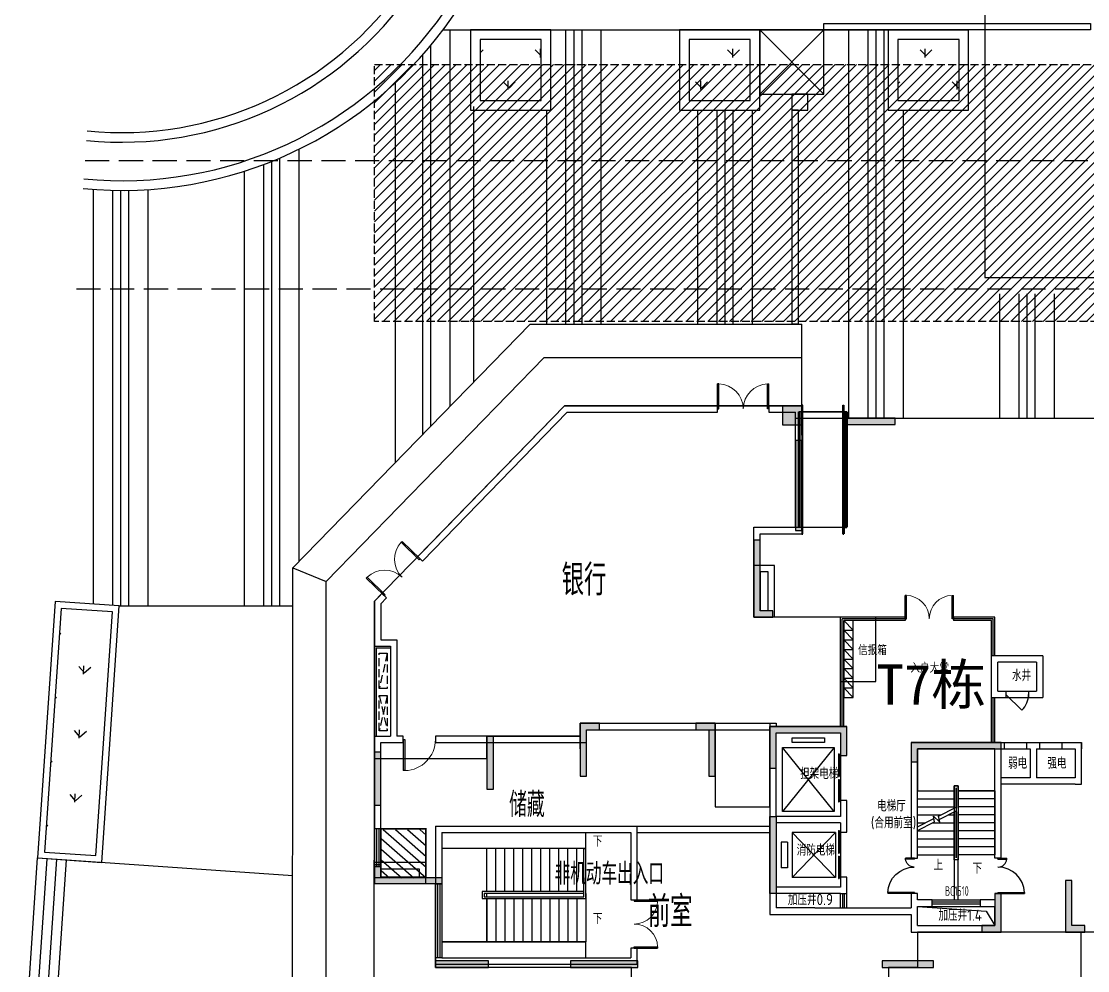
# Model space of a CAD drawing. Header units: millimetres. Extents: x 36720183 to 38160956, y 58934012 to 60388477.
# Drawn here: x 37395194 to 37428373, y 59296490 to 59326046 of the extents above; entities that cross this region are included whole.
import ezdxf

# ---------------------------------------------------------------- set-up
doc = ezdxf.new("R2010")
doc.units = ezdxf.units.MM
doc.header["$LTSCALE"] = 1000
doc.header["$MEASUREMENT"] = 0
doc.linetypes.add('DASH', pattern=[0.35, 0.25, -0.1])
doc.linetypes.add('X-A7-L1-PLAN$0$DOTE', pattern=[2.42, 2, -0.2, 0.02, -0.2])
for name, color, linetype in [('@ 绿化', 8, 'Continuous'), ('@HATCH', 8, 'Continuous'), ('@YL', 2, 'Continuous'), ('@园建', 1, 'Continuous'), ('@围墙', 5, 'Continuous'), ('@填充', 8, 'Continuous'), ('@扑救面填充', 8, 'Continuous'), ('@铺装', 2, 'Continuous'), ('C_Wall', 6, 'Continuous'), ('COLUMN', 9, 'Continuous'), ('DIM_SYMB', 3, 'Continuous'), ('EVTR', 2, 'Continuous'), ('PUB_DIM', 3, 'Continuous'), ('PUB_HATCH', 8, 'Continuous'), ('PUB_TEXT', 7, 'Continuous'), ('RMJM - P1 - P - 120-1$0$文字说明', 7, 'Continuous'), ('STAIR', 2, 'Continuous'), ('TEXT', 1, 'Continuous'), ('WALL', 4, 'Continuous'), ('WINDOW', 2, 'Continuous'), ('WINDOW_TEXT', 3, 'Continuous'), ('X-A7-L1-PLAN$0$240_STAIR_R', 1, 'Continuous'), ('X-A7-L1-PLAN$0$dote', 1, 'X-A7-L1-PLAN$0$DOTE'), ('扑救面', 2, 'Continuous'), ('沉板', 2, 'Continuous'), ('空调机位', 7, 'Continuous'), ('裙楼挑廊', 7, 'Continuous'), ('首层轮廓', 6, 'Continuous')]:
    doc.layers.add(name, color=color, linetype=linetype)
doc.layers.add('X-A7-L1-PLAN$0$230_Floors', color=1, linetype='Continuous', lineweight=50)
doc.layers.add('水管井及降板', color=3, linetype='Continuous', plot=False)
doc.styles.add('_TCH_DIM', font='SIMPLEX', dxfattribs={"bigfont": 'GBCBIG'})
doc.styles.add('RMJM - P1 - P - 120-1$0$RMJM_TEXT', font='ARIAL.TTF', dxfattribs={"height": 2.5})
doc.styles.get("Standard").update_dxf_attribs({"font": 'gbenor.shx', "bigfont": 'gbcbig.shx'})

# ---------------------------------------------------------------- blocks, each defined once
blk = doc.blocks.new('$DorLib2D$00000002')
for p, q in [((-0.5, 0), (-0.5, 0.4875)), ((-0.475, 0.4875), (-0.5, 0.4875)), ((-0.475, 0), (-0.475, 0.4875)), ((0.475, 0), (0.475, 0.4875)), ((0.475, 0.4875), (0.5, 0.4875)), ((0.5, 0), (0.5, 0.4875)), ((-0.5, 0), (-0.475, 0)), ((0.5, 0), (0.475, 0))]:
    blk.add_line(p, q)
at = {"lineweight": 13}
for centre, start, end in [((-0.4875, 0), 0, 88.53072), ((0.4875, 0), 91.46928, 180)]:
    blk.add_arc(centre, 0.4875, start, end, dxfattribs=at)
blk = doc.blocks.new('gj1-0107')
at = {"layer": 'DIM_SYMB', "color": 2}
for points in [[(42775585, 57587862, 0, 0, 0), (42774965, 57587862, 80, 0, 0), (42774665, 57587862, 0, 0, 0)], [(42775585, 57585453, 0, 0, 0), (42774535, 57585453, 80, 0, 0), (42774235, 57585453, 0, 0, 0)]]:
    blk.add_lwpolyline(points, format="xyseb", dxfattribs=at)
for points in [[(42773913, 57587624), (42770999, 57587624)], [(42773913, 57587624), (42770999, 57587624)], [(42775479, 57584224), (42775479, 57584724), (42770999, 57584724)]]:
    blk.add_lwpolyline(points, dxfattribs=at)
at = {"layer": 'STAIR', "color": 2}
for p, q in [((42772399, 57587624), (42770999, 57587624)), ((42770999, 57587624), (42770999, 57584724)), ((42772399, 57587624), (42770999, 57587624)), ((42770999, 57587624), (42770999, 57584724)), ((42775419, 57587624), (42772399, 57587624)), ((42772399, 57586284), (42772399, 57587624)), ((42772399, 57586284), (42772399, 57587624)), ((42775419, 57587624), (42772399, 57587624)), ((42772399, 57586284), (42772399, 57587624)), ((42772399, 57586284), (42772399, 57587624)), ((42772679, 57586284), (42772679, 57587624)), ((42772679, 57586284), (42772679, 57587624)), ((42772959, 57586284), (42772959, 57587624)), ((42772959, 57586284), (42772959, 57587624)), ((42773239, 57586284), (42773239, 57587624)), ((42773239, 57586284), (42773239, 57587624)), ((42773519, 57586284), (42773519, 57587624)), ((42773519, 57586284), (42773519, 57587624)), ((42773799, 57586284), (42773799, 57587624)), ((42773799, 57586284), (42773799, 57587624)), ((42774079, 57586284), (42774079, 57587624)), ((42774079, 57586284), (42774079, 57587624)), ((42774359, 57586284), (42774359, 57587624)), ((42774359, 57586284), (42774359, 57587624)), ((42774639, 57586284), (42774639, 57587624)), ((42774639, 57586284), (42774639, 57587624)), ((42774919, 57586284), (42774919, 57587624)), ((42774919, 57586284), (42774919, 57587624)), ((42775199, 57586284), (42775199, 57587624)), ((42775199, 57586284), (42775199, 57587624)), ((42775479, 57587624), (42775419, 57587624)), ((42775419, 57586124), (42775419, 57587624)), ((42775419, 57587624), (42775479, 57587624)), ((42775479, 57587624), (42775419, 57587624)), ((42775419, 57586124), (42775419, 57587624)), ((42775419, 57587624), (42775479, 57587624)), ((42775479, 57586224), (42775479, 57587624)), ((42775479, 57586064), (42775479, 57587624)), ((42775479, 57586224), (42775479, 57587624)), ((42775479, 57586064), (42775479, 57587624)), ((42775419, 57586284), (42772249, 57586284)), ((42772249, 57586284), (42772249, 57586064)), ((42775419, 57586284), (42772249, 57586284)), ((42772249, 57586284), (42772249, 57586064)), ((42775419, 57586224), (42772309, 57586224)), ((42772309, 57586224), (42772309, 57586124)), ((42775419, 57586224), (42772309, 57586224)), ((42772309, 57586224), (42772309, 57586124)), ((42775419, 57586224), (42772399, 57586224)), ((42772399, 57586124), (42772399, 57586224)), ((42775419, 57586224), (42772399, 57586224)), ((42772399, 57586124), (42772399, 57586224)), ((42775419, 57586224), (42775419, 57586284)), ((42775419, 57586224), (42775419, 57586284)), ((42775479, 57586224), (42775479, 57586124)), ((42772249, 57586064), (42775479, 57586064)), ((42772249, 57586064), (42775479, 57586064)), ((42772309, 57586124), (42775419, 57586124)), ((42772309, 57586124), (42775419, 57586124)), ((42772399, 57586124), (42775419, 57586124)), ((42772399, 57586124), (42775419, 57586124)), ((42772399, 57586064), (42772399, 57584724)), ((42772399, 57584724), (42772399, 57586064)), ((42772399, 57586064), (42772399, 57584724)), ((42772399, 57584724), (42772399, 57586064)), ((42772679, 57586064), (42772679, 57584724)), ((42772679, 57586064), (42772679, 57584724)), ((42772959, 57586064), (42772959, 57584724)), ((42772959, 57586064), (42772959, 57584724)), ((42773239, 57586064), (42773239, 57584724)), ((42773239, 57586064), (42773239, 57584724)), ((42773519, 57586064), (42773519, 57584724)), ((42773519, 57586064), (42773519, 57584724)), ((42773799, 57586064), (42773799, 57584724)), ((42773799, 57586064), (42773799, 57584724)), ((42774079, 57586064), (42774079, 57584724)), ((42774079, 57586064), (42774079, 57584724)), ((42774359, 57586064), (42774359, 57584724)), ((42774359, 57586064), (42774359, 57584724)), ((42774639, 57586064), (42774639, 57584724)), ((42774639, 57586064), (42774639, 57584724)), ((42774919, 57586064), (42774919, 57584724)), ((42774919, 57586064), (42774919, 57584724)), ((42775199, 57586064), (42775199, 57584724)), ((42775199, 57586064), (42775199, 57584724)), ((42775479, 57586124), (42775479, 57586064)), ((42775479, 57586124), (42775479, 57586064)), ((42775479, 57586064), (42775479, 57584724)), ((42775479, 57586064), (42775479, 57584724)), ((42770999, 57584724), (42772399, 57584724)), ((42770999, 57584724), (42772399, 57584724)), ((42772399, 57584724), (42775479, 57584724)), ((42772399, 57584724), (42775479, 57584724))]:
    blk.add_line(p, q, dxfattribs=at)
for points in [[(42775479, 57587624), (42775479, 57588124)], [(42775479, 57587624), (42775479, 57588124)], [(42775479, 57586284), (42775479, 57587624), (42774552, 57587624)], [(42775479, 57586284), (42775479, 57587624), (42774552, 57587624)], [(42775479, 57584224), (42775479, 57584724), (42770999, 57584724)]]:
    blk.add_lwpolyline(points, dxfattribs=at)
at = {"layer": 'WALL', "color": 2}
for p, q in [((42770799, 57588324), (42777079, 57588324)), ((42770799, 57588324), (42770799, 57584024)), ((42777079, 57586024), (42777079, 57588324)), ((42770999, 57588124), (42770999, 57587424)), ((42770999, 57588124), (42776879, 57588124)), ((42776879, 57588124), (42776879, 57586024)), ((42770999, 57587424), (42770999, 57584224)), ((42776879, 57586024), (42777079, 57586024)), ((42776879, 57584524), (42776879, 57584224)), ((42777079, 57584524), (42776879, 57584524)), ((42777079, 57584024), (42777079, 57584524)), ((42770999, 57584224), (42776879, 57584224)), ((42770799, 57584024), (42777079, 57584024))]:
    blk.add_line(p, q, dxfattribs=at)
at = {"layer": 'WINDOW', "color": 2, "xscale": 1500, "yscale": 1500, "zscale": -1500, "rotation": 269.9999991166567}
blk.add_blockref('$DorLib2D$00000002', (42776979, 57585274), dxfattribs=at)
at = {"layer": 'PUB_TEXT', "color": 2, "style": '_TCH_DIM'}
for p in [(42775690, 57587687), (42775690, 57585278)]:
    blk.add_text('下', height=338, dxfattribs=at).set_placement(p)
at = {"layer": 'PUB_TEXT', "color": 2}
for s, height, p in [('非机动车出入口', 675.2, (42774506, 57586503)), ('前室', 964.5, (42777407, 57585177))]:
    blk.add_text(s, height=height, dxfattribs=at).set_placement(p)
blk = doc.blocks.new('ba')
at = {"color": 8}
blk.add_lwpolyline([(-1948, -52), (52, -52), (52, 1948), (-1948, 1948)], close=True, dxfattribs=at)
for points in [[(52, -52), (-1948, 1948)], [(-1948, -52), (52, 1948)]]:
    blk.add_lwpolyline(points, dxfattribs=at)
blk = doc.blocks.new('_FZH')
blk.add_lwpolyline([(-0.5, -0.5), (0.5, -0.5), (0.5, 0.5), (-0.5, 0.5)], close=True)
at = {"layer": 'PUB_HATCH'}
blk.add_solid([(-0.5, -0.5), (0.5, -0.5), (-0.5, 0.5), (0.5, 0.5)], dxfattribs=at)
blk = doc.blocks.new('$DorLib2D$00000001')
for p, q in [((0.45, 0.975), (0.5, 0.975)), ((0.45, 0), (0.45, 0.975)), ((0.5, 0), (0.5, 0.975)), ((0.5, 0), (0.45, 0))]:
    blk.add_line(p, q)
at = {"lineweight": 13}
blk.add_arc((0.475, 0), 0.975, 91.4693, 180, dxfattribs=at)
blk = doc.blocks.new('$TCHSYS$WIN2D')
for p, q in [((-0.5, 0.5), (0.5, 0.5)), ((0.5, 0.167), (-0.5, 0.167)), ((0.5, -0.167), (-0.5, -0.167)), ((-0.5, -0.5), (0.5, -0.5))]:
    blk.add_line(p, q)
blk = doc.blocks.new('$DORLIB2D$00000127')
at = {"color": 0, "linetype": 'Continuous'}
for p, q in [((-0.033, 0.795), (-0.533, 0.795)), ((-0.533, 0.795), (-0.533, 0.69)), ((-0.033, 0.795), (-0.033, 0.69)), ((0.033, 0.795), (0.033, 0.69)), ((0.533, 0.795), (0.033, 0.795)), ((0.533, 0.795), (0.533, 0.69)), ((-0.033, 0.69), (-0.533, 0.69)), ((0.5, 0.5), (-0.5, 0.5)), ((0.533, 0.69), (0.033, 0.69))]:
    blk.add_line(p, q, dxfattribs=at)
blk = doc.blocks.new('$DorLib2D$00000225')
at = {"color": 0}
for p, q in [((0.475, -0.001), (0.475, 0.752)), ((0.475, 0.752), (0.5, 0.752)), ((0.5, -0.001), (0.5, 0.752)), ((-0.5, 0), (-0.5, 0.252)), ((-0.475, 0.252), (-0.5, 0.252)), ((-0.475, 0), (-0.475, 0.252)), ((-0.475, 0), (-0.5, 0)), ((0.475, -0.001), (0.5, -0.001))]:
    blk.add_line(p, q, dxfattribs=at)
for centre, radius, start, end in [((0.505, -0.002), 0.755, 92.2493, 179.7238), ((-0.501, 0.003), 0.251, 359.7899, 84.0974)]:
    blk.add_arc(centre, radius, start, end, dxfattribs=at)
blk = doc.blocks.new('553443')
at = {"layer": 'WALL'}
for p, q in [((705023, -901401), (705023, -900710)), ((705023, -900710), (705143, -900710)), ((705143, -900710), (705143, -904260)), ((705023, -904260), (705023, -901514)), ((703683, -902960), (703883, -902960)), ((706483, -902960), (706283, -902960)), ((703883, -904060), (703683, -904060)), ((706283, -904060), (706483, -904060))]:
    blk.add_line(p, q, dxfattribs=at)
at = {"layer": 'WINDOW', "yscale": -1100, "zscale": -1100}
for p, xscale, rotation in [((703783, -903510), 1100, 270), ((706383, -903510), -1100, 90)]:
    blk.add_blockref('$DorLib2D$00000225', p, dxfattribs=dict(at, xscale=xscale, rotation=rotation))
blk = doc.blocks.new('$DorLib2D$00000114')
at = {"color": 0}
blk.add_line((0.5, 0), (-0.207, 0.707), dxfattribs=at)
blk.add_arc((0.5, 0), 1, 135, 180, dxfattribs=at)
blk = doc.blocks.new('T7T8T9scpm')
at = {"layer": 'C_Wall'}
for points in [[(436420, 55022), (434920, 55022), (434920, 54822), (436420, 54822)], [(433320, 54322), (433320, 51522), (433520, 51522), (433520, 54322)], [(432220, 51222), (432020, 51222), (432020, 48822), (432620, 48822), (432620, 49022), (432220, 49022)], [(427220, 45522), (426620, 45522), (426620, 43872), (426820, 43872), (426820, 45322), (427220, 45322)], [(430820, 45522), (430220, 45522), (430220, 45322), (430620, 45322), (430620, 43871), (430820, 43871)], [(432720, 44122), (432720, 45222), (434720, 45222), (434720, 44522), (434920, 44522), (434920, 45222), (434920, 45422), (434720, 45422), (432520, 45422), (432520, 44122)], [(423720, 45121), (423720, 43471), (423920, 43471), (423920, 45121)], [(436920, 44922), (436920, 44322), (437120, 44322), (437120, 44722), (439720, 44722), (439720, 44922)], [(420220, 44621), (420220, 42971), (420420, 42971), (420420, 44621)], [(432720, 42622), (432720, 40222), (432520, 40222), (432520, 42622)], [(420220, 41121), (420420, 41121), (420420, 40721), (422320, 40721), (422320, 40521), (420220, 40521)], [(441920, 40622), (441720, 40622), (441720, 39022), (442320, 39022), (442320, 39222), (441920, 39222)], [(439520, 39222), (439120, 39222), (439120, 39022), (439720, 39022), (439720, 40222), (439520, 40222)], [(423770, 38121), (422120, 38121), (422120, 37921), (423770, 37921)], [(428420, 38121), (426320, 38121), (426320, 37921), (428420, 37921)], [(437620, 38122), (436020, 38122), (436020, 37922), (437620, 37922)]]:
    blk.add_hatch(color=6, dxfattribs=at).paths.add_polyline_path(points)
at = {"layer": '沉板'}
h = blk.add_hatch(dxfattribs=at)
h.set_pattern_fill('ANSI31', color=6, scale=2000, angle=93.8915, style=0)
h.set_pattern_definition([(138.8915422, (62344836.14, -33331189.44), (-164.3716192, -188.3665862), [])])
h.paths.add_polyline_path([(420432, 40714), (421832, 40714), (421832, 42214), (420432, 42214)])
at = {"color": 6}
for p, q in [((434820, 48722), (435120, 48422)), ((434820, 48422), (435120, 48122)), ((434820, 48422), (435120, 48422)), ((434820, 48122), (435120, 47822)), ((434820, 48122), (435120, 48122)), ((434820, 47822), (435120, 47522)), ((434820, 47822), (435120, 47822)), ((434820, 47522), (435120, 47222)), ((434820, 47522), (435120, 47522)), ((434820, 47222), (435120, 46922)), ((434820, 47222), (435120, 47222)), ((434820, 46922), (435120, 46622)), ((434820, 46922), (435120, 46922)), ((434820, 46622), (435120, 46322)), ((434820, 46622), (435120, 46622))]:
    blk.add_line(p, q, dxfattribs=at)
blk.add_lwpolyline([(435120, 48722), (434820, 48722), (434820, 46322), (435120, 46322), (435120, 48722)], dxfattribs=at)
at = {"layer": '@铺装', "color": 6}
blk.add_lwpolyline([(433520, 55408), (426135, 55408), (420220, 49324), (420221, 40533)], dxfattribs=at)
at = {"layer": 'C_Wall', "color": 6}
for points in [[(436420, 55022), (434920, 55022), (434920, 54822), (436420, 54822)], [(433320, 54322), (433320, 51522), (433520, 51522), (433520, 54322)], [(432220, 51222), (432020, 51222), (432020, 48822), (432620, 48822), (432620, 49022), (432220, 49022)], [(423720, 45121), (423720, 43471), (423920, 43471), (423920, 45121)], [(436920, 44922), (436920, 44322), (437120, 44322), (437120, 44722), (439720, 44722), (439720, 44922)], [(420220, 44621), (420220, 42971), (420420, 42971), (420420, 44621)], [(441920, 40622), (441720, 40622), (441720, 39022), (442320, 39022), (442320, 39222), (441920, 39222)], [(439520, 39222), (439120, 39222), (439120, 39022), (439720, 39022), (439720, 40222), (439520, 40222)], [(423770, 38121), (422120, 38121), (422120, 37921), (423770, 37921)], [(428420, 38121), (426320, 38121), (426320, 37921), (428420, 37921)], [(437620, 38122), (436020, 38122), (436020, 37922), (437620, 37922)]]:
    blk.add_lwpolyline(points, close=True, dxfattribs=at)
for points in [[(427220, 45522), (426620, 45522), (426620, 43872), (426820, 43872), (426820, 45322), (427220, 45322), (427220, 45522)], [(430820, 45522), (430220, 45522), (430220, 45322), (430620, 45322), (430620, 43871), (430820, 43871), (430820, 45522)], [(432720, 44122), (432720, 45222), (434720, 45222), (434720, 44522), (434920, 44522), (434920, 45222), (434920, 45422), (434720, 45422), (434720, 45422), (432520, 45422), (432520, 44122), (432720, 44122)], [(432720, 42622), (432720, 40222), (432520, 40222), (432520, 42622), (432720, 42622)], [(420220, 41121), (420420, 41121), (420420, 40721), (422320, 40721), (422320, 40521), (420220, 40521), (420220, 41121)]]:
    blk.add_lwpolyline(points, dxfattribs=at)
at = {"layer": 'DIM_SYMB', "color": 6}
for points in [[(438920, 41297, 0, 0, 0), (438920, 44022, 0, 0, 0), (437720, 44022, 0, 0, 0), (437720, 42972, 80, 0, 0), (437720, 42672, 0, 0, 0)], [(437720, 41297, 0, 0, 0), (437720, 42122, 80, 0, 0), (437720, 42422, 0, 0, 0)], [(426905, 41859, 0, 0, 0), (426285, 41859, 80, 0, 0), (425985, 41859, 0, 0, 0)], [(426905, 41859, 0, 0, 0), (426285, 41859, 80, 0, 0), (425985, 41859, 0, 0, 0)], [(426905, 39450, 0, 0, 0), (425855, 39450, 80, 0, 0), (425555, 39450, 0, 0, 0)], [(426905, 39450, 0, 0, 0), (425855, 39450, 80, 0, 0), (425555, 39450, 0, 0, 0)]]:
    blk.add_lwpolyline(points, format="xyseb", dxfattribs=at)
for points in [[(425233, 41622), (422319, 41622)], [(425233, 41622), (422319, 41622)], [(425233, 41622), (422319, 41622)], [(425233, 41622), (422319, 41622)], [(426799, 38222), (426799, 38722), (422319, 38722)], [(426799, 38222), (426799, 38722), (422319, 38722)]]:
    blk.add_lwpolyline(points, dxfattribs=at)
at = {"layer": 'EVTR', "color": 6}
for p, q in [((433220, 44922), (433220, 45072)), ((433220, 45072), (434220, 45072)), ((434220, 44922), (433220, 44922)), ((434220, 45072), (434220, 44922)), ((432920, 42772), (432920, 44772)), ((432920, 44772), (434520, 44772)), ((434520, 44772), (432920, 42772)), ((434520, 42772), (432920, 44772)), ((434520, 44772), (434520, 42772)), ((434520, 42772), (432920, 42772)), ((432875, 41822, 9375), (432875, 41022, 9375)), ((433075, 41822, 9375), (432875, 41822, 9375)), ((433075, 41822, 9375), (433075, 41022, 9375)), ((433220, 42122, 9375), (434570, 40722, 9375)), ((434570, 42122, 9375), (433220, 40722, 9375)), ((434570, 42122, 9375), (433220, 42122, 9375)), ((433220, 42122, 9375), (433220, 40722, 9375)), ((434570, 42122, 9375), (434570, 40722, 9375)), ((433075, 41022, 9375), (432875, 41022, 9375)), ((434570, 40722, 9375), (433220, 40722, 9375))]:
    blk.add_line(p, q, dxfattribs=at)
at = {"layer": 'PUB_DIM', "color": 6}
blk.add_lwpolyline([(437120, 39822), (439253, 39675), (439520, 39222)], dxfattribs=at)
at = {"layer": 'STAIR', "color": 6}
for p, q in [((439520, 44722), (437120, 44722)), ((437120, 44722), (437120, 43422)), ((439520, 43422), (439520, 44722)), ((439520, 43422), (439520, 44722)), ((439520, 43422), (439520, 44722)), ((439520, 43422), (439520, 44722)), ((438260, 42880), (438260, 43572)), ((438260, 43572), (438380, 43572)), ((438320, 42911), (438320, 43512)), ((438320, 43512), (438320, 43512)), ((438320, 43512), (438320, 42911)), ((438380, 43572), (438380, 41272)), ((437120, 42295), (437120, 43422)), ((437120, 43422), (438260, 43422)), ((437120, 43422), (438260, 43422)), ((437120, 43172), (438260, 43172)), ((438320, 42911), (438320, 43422)), ((438320, 43422), (438320, 41422)), ((439520, 43422), (438380, 43422)), ((438380, 43422), (439520, 43422)), ((439520, 43172), (438380, 43172)), ((439520, 43422), (439520, 41422)), ((439520, 43422), (439520, 41422)), ((437120, 42922), (438260, 42922)), ((437771, 42629), (438320, 42911)), ((439520, 42922), (438380, 42922)), ((437120, 42672), (437854, 42672)), ((437120, 42295), (437629, 42556)), ((437651, 42455), (437614, 42629)), ((437614, 42629), (437811, 42446)), ((437811, 42446), (437771, 42629)), ((437793, 42528), (438320, 42798)), ((438073, 42672), (438260, 42672)), ((438260, 41272), (438260, 42767)), ((438320, 41422), (438320, 42798)), ((438320, 41332), (438320, 42798)), ((438320, 42798), (438320, 41332)), ((439520, 42672), (438380, 42672)), ((437120, 42182), (437651, 42455)), ((437120, 42422), (437367, 42422)), ((437120, 41422), (437120, 42182)), ((437120, 42172), (438260, 42172)), ((437586, 42422), (438260, 42422)), ((439520, 42422), (438380, 42422)), ((439520, 42172), (438380, 42172)), ((437120, 41922), (438260, 41922)), ((439520, 41922), (438380, 41922)), ((423719, 41622), (422319, 41622)), ((422319, 41622), (422319, 38722)), ((423719, 41622), (422319, 41622)), ((422319, 41622), (422319, 38722)), ((423719, 41622), (422319, 41622)), ((422319, 41622), (422319, 38722)), ((423719, 41622), (422319, 41622)), ((422319, 41622), (422319, 38722)), ((426739, 41622), (423719, 41622)), ((423719, 40282), (423719, 41622)), ((423719, 40282), (423719, 41622)), ((426739, 41622), (423719, 41622)), ((423719, 40282), (423719, 41622)), ((423719, 40282), (423719, 41622)), ((426739, 41622), (423719, 41622)), ((423719, 40282), (423719, 41622)), ((423719, 40282), (423719, 41622)), ((426739, 41622), (423719, 41622)), ((423719, 40282), (423719, 41622)), ((423719, 40282), (423719, 41622)), ((423999, 40282), (423999, 41622)), ((423999, 40282), (423999, 41622)), ((423999, 40282), (423999, 41622)), ((423999, 40282), (423999, 41622)), ((424279, 40282), (424279, 41622)), ((424279, 40282), (424279, 41622)), ((424279, 40282), (424279, 41622)), ((424279, 40282), (424279, 41622)), ((424559, 40282), (424559, 41622)), ((424559, 40282), (424559, 41622)), ((424559, 40282), (424559, 41622)), ((424559, 40282), (424559, 41622)), ((424839, 40282), (424839, 41622)), ((424839, 40282), (424839, 41622)), ((424839, 40282), (424839, 41622)), ((424839, 40282), (424839, 41622)), ((425119, 40282), (425119, 41622)), ((425119, 40282), (425119, 41622)), ((425119, 40282), (425119, 41622)), ((425119, 40282), (425119, 41622)), ((425399, 40282), (425399, 41622)), ((425399, 40282), (425399, 41622)), ((425399, 40282), (425399, 41622)), ((425399, 40282), (425399, 41622)), ((425679, 40282), (425679, 41622)), ((425679, 40282), (425679, 41622)), ((425679, 40282), (425679, 41622)), ((425679, 40282), (425679, 41622)), ((425959, 40282), (425959, 41622)), ((425959, 40282), (425959, 41622)), ((425959, 40282), (425959, 41622)), ((425959, 40282), (425959, 41622)), ((426239, 40282), (426239, 41622)), ((426239, 40282), (426239, 41622)), ((426239, 40282), (426239, 41622)), ((426239, 40282), (426239, 41622)), ((426519, 40282), (426519, 41622)), ((426519, 40282), (426519, 41622)), ((426519, 40282), (426519, 41622)), ((426519, 40282), (426519, 41622)), ((426799, 41622), (426739, 41622)), ((426739, 40122), (426739, 41622)), ((426739, 41622), (426799, 41622)), ((426799, 41622), (426739, 41622)), ((426739, 40122), (426739, 41622)), ((426739, 41622), (426799, 41622)), ((426799, 41622), (426739, 41622)), ((426739, 40122), (426739, 41622)), ((426739, 41622), (426799, 41622)), ((426799, 41622), (426739, 41622)), ((426739, 40122), (426739, 41622)), ((426739, 41622), (426799, 41622)), ((426799, 40222), (426799, 41622)), ((426799, 40062), (426799, 41622)), ((426799, 40222), (426799, 41622)), ((426799, 40062), (426799, 41622)), ((426799, 40222), (426799, 41622)), ((426799, 40062), (426799, 41622)), ((426799, 40222), (426799, 41622)), ((426799, 40062), (426799, 41622)), ((437120, 41672), (438260, 41672)), ((439520, 41672), (438380, 41672)), ((437120, 41422), (438260, 41422)), ((438380, 41272), (438260, 41272)), ((438320, 41422), (438320, 41422)), ((438320, 41332), (438320, 41332)), ((439520, 41422), (438380, 41422)), ((422186, 40521), (422186, 38222)), ((422252, 40521), (422252, 38222)), ((422319, 40521), (422319, 38222)), ((426739, 40282), (423569, 40282)), ((426739, 40282), (423569, 40282)), ((426739, 40282), (423569, 40282)), ((423569, 40282), (423569, 40062)), ((426739, 40282), (423569, 40282)), ((423569, 40282), (423569, 40062)), ((426739, 40222), (423629, 40222)), ((426739, 40222), (423629, 40222)), ((426739, 40222), (423629, 40222)), ((423629, 40222), (423629, 40122)), ((426739, 40222), (423629, 40222)), ((423629, 40222), (423629, 40122)), ((426739, 40222), (423719, 40222)), ((426739, 40222), (423719, 40222)), ((426739, 40222), (423719, 40222)), ((423719, 40122), (423719, 40222)), ((426739, 40222), (423719, 40222)), ((423719, 40122), (423719, 40222)), ((426739, 40222), (426739, 40282)), ((426739, 40222), (426739, 40282)), ((426739, 40222), (426739, 40282)), ((426739, 40222), (426739, 40282)), ((426799, 40222), (426799, 40122)), ((426799, 40222), (426799, 40122)), ((423569, 40062), (426799, 40062)), ((423569, 40062), (426799, 40062)), ((423569, 40062), (426799, 40062)), ((423569, 40062), (426799, 40062)), ((423629, 40122), (426739, 40122)), ((423629, 40122), (426739, 40122)), ((423629, 40122), (426739, 40122)), ((423629, 40122), (426739, 40122)), ((423719, 40122), (426739, 40122)), ((423719, 40122), (426739, 40122)), ((423719, 40122), (426739, 40122)), ((423719, 40122), (426739, 40122)), ((423719, 40062), (423719, 38722)), ((423719, 38722), (423719, 40062)), ((423719, 40062), (423719, 38722)), ((423719, 38722), (423719, 40062)), ((423999, 40062), (423999, 38722)), ((423999, 40062), (423999, 38722)), ((424279, 40062), (424279, 38722)), ((424279, 40062), (424279, 38722)), ((424559, 40062), (424559, 38722)), ((424559, 40062), (424559, 38722)), ((424839, 40062), (424839, 38722)), ((424839, 40062), (424839, 38722)), ((425119, 40062), (425119, 38722)), ((425119, 40062), (425119, 38722)), ((425399, 40062), (425399, 38722)), ((425399, 40062), (425399, 38722)), ((425399, 40062), (425399, 38722)), ((425399, 40062), (425399, 38722)), ((425679, 40062), (425679, 38722)), ((425679, 40062), (425679, 38722)), ((425679, 40062), (425679, 38722)), ((425679, 40062), (425679, 38722)), ((425959, 40062), (425959, 38722)), ((425959, 40062), (425959, 38722)), ((425959, 40062), (425959, 38722)), ((425959, 40062), (425959, 38722)), ((426239, 40062), (426239, 38722)), ((426239, 40062), (426239, 38722)), ((426239, 40062), (426239, 38722)), ((426239, 40062), (426239, 38722)), ((426519, 40062), (426519, 38722)), ((426519, 40062), (426519, 38722)), ((426519, 40062), (426519, 38722)), ((426519, 40062), (426519, 38722)), ((426799, 40122), (426799, 40062)), ((426799, 40122), (426799, 40062)), ((426799, 40122), (426799, 40062)), ((426799, 40122), (426799, 40062)), ((426799, 40062), (426799, 38722)), ((426799, 40062), (426799, 38722)), ((426799, 40062), (426799, 38722)), ((426799, 40062), (426799, 38722)), ((422319, 38722), (423719, 38722)), ((422319, 38722), (423719, 38722)), ((422319, 38722), (423719, 38722)), ((422319, 38722), (423719, 38722)), ((423719, 38722), (426799, 38722)), ((423719, 38722), (426799, 38722)), ((423719, 38722), (426799, 38722)), ((423719, 38722), (426799, 38722))]:
    blk.add_line(p, q, dxfattribs=at)
for points in [[(426799, 41622), (426799, 42122)], [(426799, 41622), (426799, 42122)], [(426799, 41622), (426799, 42122)], [(426799, 41622), (426799, 42122)], [(426799, 40282), (426799, 41622), (425872, 41622)], [(426799, 40282), (426799, 41622), (425872, 41622)], [(426799, 40282), (426799, 41622), (425872, 41622)], [(426799, 40282), (426799, 41622), (425872, 41622)], [(426799, 38222), (426799, 38722), (422319, 38722)], [(426799, 38222), (426799, 38722), (422319, 38722)]]:
    blk.add_lwpolyline(points, dxfattribs=at)
at = {"layer": 'WALL', "color": 6}
for p, q in [((426135, 55408), (421568, 50711)), ((421712, 50572), (426219, 55208)), ((430895, 55408), (426135, 55408)), ((426219, 55208), (430895, 55208)), ((430895, 55208), (430895, 55408)), ((433520, 55408), (432495, 55408)), ((432495, 55408), (432495, 55208)), ((432495, 55208), (433320, 55208)), ((433320, 54293), (433320, 55208)), ((433520, 54493), (433520, 55408)), ((433320, 54293), (433320, 51622)), ((433520, 54293), (433520, 51422)), ((432020, 51622), (433820, 51622)), ((432020, 48822), (432020, 51622)), ((432020, 51193), (432020, 51622)), ((432220, 51422), (433520, 51422)), ((432220, 50993), (432220, 51422)), ((432220, 49021), (432220, 50993)), ((421568, 50711), (421712, 50572)), ((420453, 49564), (420220, 49324)), ((420597, 49424), (420453, 49564)), ((420220, 49324), (420220, 47921)), ((420420, 49243), (420597, 49424)), ((420420, 49243), (420420, 48121)), ((420420, 48121), (420920, 48121)), ((420920, 48121), (420920, 45121)), ((420220, 47921), (420720, 47921)), ((420720, 47921), (420720, 45121)), ((439420, 46322), (439420, 47622)), ((441020, 47622), (439420, 47622)), ((441020, 47622), (441020, 46322)), ((439620, 46522), (439620, 47422)), ((440820, 47422), (439620, 47422)), ((440820, 47422), (440820, 46522)), ((439620, 46522), (439870, 46522)), ((439870, 46522), (439870, 46322)), ((440570, 46522), (440820, 46522)), ((440570, 46522), (440570, 46322)), ((439420, 46322), (439870, 46322)), ((440570, 46322), (441020, 46322)), ((426620, 45522), (432720, 45522)), ((432520, 45522), (432520, 45422)), ((432720, 45522), (432720, 45422)), ((426820, 45322), (432520, 45322)), ((432520, 45422), (434920, 45422)), ((432520, 45422), (432520, 39572)), ((432720, 45222), (434720, 45222)), ((432720, 42622), (432720, 45222)), ((432720, 42622), (432720, 45222)), ((434720, 45222), (434720, 44522)), ((434920, 44522), (434920, 45422)), ((420220, 45121), (420720, 45121)), ((420220, 45121), (420220, 42247)), ((420420, 44921), (420820, 44921)), ((420420, 42247), (420420, 44921)), ((420820, 44921), (421118, 44921)), ((421118, 45121), (420920, 45121)), ((421118, 44921), (421118, 45121)), ((426620, 45121), (422118, 45121)), ((422118, 45121), (422118, 44921)), ((422118, 44921), (426820, 44921)), ((426620, 44722), (426620, 45122)), ((426820, 44522), (426820, 44922)), ((432520, 45122), (432520, 44922)), ((436920, 44922), (439720, 44922)), ((436920, 44922), (436920, 41322)), ((439720, 41322), (439720, 44922)), ((439720, 44922), (439820, 44922)), ((439820, 44722), (439820, 44922)), ((440513, 44922), (440920, 44922)), ((440520, 44722), (440520, 44922)), ((440920, 44722), (440920, 44922)), ((441620, 44922), (442220, 44922)), ((441620, 44722), (441620, 44922)), ((442220, 43722), (442220, 44922)), ((442220, 44922), (442220, 44722)), ((434720, 44522), (434920, 44522)), ((437120, 44722), (439520, 44722)), ((437120, 41322), (437120, 44722)), ((439520, 41522), (439520, 44722)), ((439520, 41422), (439520, 44722)), ((439720, 44722), (439820, 44722)), ((440520, 44722), (440620, 44722)), ((440620, 44722), (440620, 43822)), ((440820, 44722), (440920, 44722)), ((440820, 44722), (440820, 43822)), ((441620, 44722), (442020, 44722)), ((442020, 44722), (442020, 43822)), ((442220, 44722), (442220, 44722)), ((440620, 43822), (439720, 43822)), ((442020, 43822), (440820, 43822)), ((442020, 43622), (439720, 43622)), ((442020, 43622), (442020, 43622)), ((442020, 43622), (442220, 43622)), ((442220, 43622), (442220, 43722)), ((434920, 43122), (434720, 43122)), ((434720, 43122), (434720, 42622)), ((434920, 42522), (434920, 43122)), ((434720, 42622), (432720, 42622)), ((434920, 42132), (434920, 42522)), ((420220, 42247), (420420, 42247)), ((422119, 42322), (428399, 42322)), ((422119, 42322), (422119, 38022)), ((422119, 42322), (428399, 42322)), ((428399, 42322), (432520, 42322)), ((428399, 40021), (428399, 42322)), ((428399, 42322), (432520, 42322)), ((428399, 40021), (428399, 42322)), ((434720, 42422), (432720, 42422)), ((432720, 42422), (432720, 40422)), ((434720, 42422), (434720, 42132)), ((422319, 42122), (422319, 41422)), ((422319, 42122), (428199, 42122)), ((422319, 42122), (422319, 41422)), ((422319, 42122), (428199, 42122)), ((428199, 42122), (428199, 40021)), ((428199, 42122), (428199, 40021)), ((428399, 42122), (432520, 42122)), ((428399, 42122), (432520, 42122)), ((432520, 41822), (432520, 41622)), ((434720, 42132), (434920, 42132)), ((439520, 41322), (439520, 41522)), ((422319, 41422), (422319, 40521)), ((422319, 41422), (422319, 40521)), ((439520, 41322), (439520, 41422)), ((420420, 41047), (420220, 41047)), ((420220, 41047), (420220, 40722)), ((420420, 40722), (420420, 41047)), ((420220, 40722), (420420, 40722)), ((422120, 40521), (422320, 40521)), ((434920, 40732), (434720, 40732)), ((434720, 40732), (434720, 40422)), ((434920, 40312), (434920, 40732)), ((434320, 40422), (432720, 40422)), ((433920, 40222), (432720, 40222)), ((432720, 40222), (432720, 39772)), ((434720, 40222), (433920, 40222)), ((434720, 40422), (434320, 40422)), ((434720, 40222), (434920, 40222)), ((434920, 40222), (434920, 40322)), ((436920, 40222), (436920, 39772)), ((437120, 40022), (437120, 40222)), ((439720, 39022), (439720, 40249)), ((428199, 40021), (428399, 40021)), ((428199, 40021), (428399, 40021)), ((437570, 40022), (437120, 40022)), ((437120, 39822), (437570, 39822)), ((437120, 39222), (437120, 39822)), ((437570, 39822), (437570, 40022)), ((439520, 40022), (439070, 40022)), ((439070, 40022), (439070, 39822)), ((439070, 39822), (439520, 39822)), ((439520, 39222), (439520, 39822)), ((432520, 39572), (436920, 39572)), ((433920, 39772), (432720, 39772)), ((433920, 39772), (436920, 39772)), ((434720, 39772), (434920, 39772)), ((436920, 39572), (436920, 39022)), ((437120, 39222), (439520, 39222)), ((436920, 39022), (439720, 39022)), ((428199, 38521), (428199, 38222)), ((428399, 38521), (428199, 38521)), ((428199, 38521), (428199, 38222)), ((428399, 38521), (428199, 38521)), ((428399, 38022), (428399, 38521)), ((428399, 38022), (428399, 38521)), ((422119, 38222), (422119, 38022)), ((422319, 38222), (422119, 38222)), ((422319, 38222), (428199, 38222)), ((422319, 38222), (428199, 38222)), ((422319, 38222), (422319, 38222)), ((422119, 38022), (428399, 38022)), ((422119, 38022), (428399, 38022))]:
    blk.add_line(p, q, dxfattribs=at)
at = {"layer": 'WINDOW', "color": 6}
for p, q in [((434720, 45422), (434720, 48822)), ((436733, 48822), (434720, 48822)), ((436733, 48822), (436733, 48722)), ((439520, 48822), (438233, 48822)), ((438233, 48822), (438233, 48722)), ((439520, 47622), (439520, 48822)), ((434770, 45422), (434770, 48772)), ((436733, 48772), (434770, 48772)), ((434820, 45422), (434820, 48722)), ((436733, 48722), (434820, 48722)), ((439470, 48772), (438233, 48772)), ((439420, 48722), (438233, 48722)), ((439420, 47622), (439420, 48722)), ((439470, 47622), (439470, 48772)), ((439870, 46522), (440570, 46522)), ((439420, 44922), (439420, 46322)), ((439470, 44922), (439470, 46322)), ((439520, 44922), (439520, 46322)), ((439870, 46322), (440570, 46322)), ((439820, 44922), (440520, 44922)), ((440513, 44922), (440520, 44922)), ((440920, 44922), (441620, 44922)), ((439820, 44722), (440520, 44722)), ((440920, 44722), (441620, 44722)), ((434720, 39772), (434720, 40222)), ((434795, 39772), (434795, 40222)), ((434845, 39772), (434845, 40222)), ((434920, 39772), (434920, 40222))]:
    blk.add_line(p, q, dxfattribs=at)
at = {"layer": 'X-A7-L1-PLAN$0$230_Floors', "color": 6}
for p, q in [((433420, 55222), (433420, 51622)), ((433450, 55222), (433450, 51622)), ((434820, 55222), (434820, 51422)), ((434890, 55222), (434890, 51622)), ((434920, 55222), (434920, 51622)), ((434820, 51622), (434920, 51622)), ((433520, 51422), (433545, 51422)), ((434795, 51422), (434820, 51422))]:
    blk.add_line(p, q, dxfattribs=at)
at = {"layer": 'X-A7-L1-PLAN$0$240_STAIR_R', "color": 6}
for points in [[(433520, 55222), (433420, 55222)], [(434795, 55222), (433545, 55222)], [(434920, 55222), (434820, 55222)]]:
    blk.add_lwpolyline(points, dxfattribs=at)
at = {"layer": 'X-A7-L1-PLAN$0$dote', "color": 6, "linetype": 'ByBlock'}
blk.add_line((433545, 51622), (434795, 51622), dxfattribs=at)
for points in [[(433545, 51422), (433545, 55421), (433520, 55421), (433520, 51422)], [(434795, 51422), (434795, 55421), (434820, 55421), (434820, 51422)], [(433420, 51622), (433520, 51622)]]:
    blk.add_lwpolyline(points, dxfattribs=at)
at = {"layer": '水管井及降板', "color": 6, "ltscale": 0.5}
for points in [[(432023, 48831), (432673, 48831), (432673, 50431), (432023, 50431)], [(432221, 49031), (432471, 49031), (432471, 50231), (432221, 50231)], [(421821, 40533), (421821, 41183), (420221, 41183), (420221, 40533)], [(421621, 40731), (421621, 40981), (420421, 40981), (420421, 40731)]]:
    blk.add_lwpolyline(points, close=True, dxfattribs=at)
at = {"layer": '水管井及降板', "color": 6, "ltscale": 0.5, "const_width": 50}
blk.add_lwpolyline([(421821, 40731), (421821, 42231), (420421, 42231), (420421, 40731)], close=True, dxfattribs=at)
at = {"layer": '空调机位', "color": 6}
for p, q in [((420220, 47921), (420220, 45121)), ((420220, 47921), (420720, 47921)), ((420270, 47871), (420720, 47871)), ((420270, 47871), (420270, 45121)), ((420270, 45121), (420720, 45121))]:
    blk.add_line(p, q, dxfattribs=at)
at = {"layer": '空调机位', "color": 6, "linetype": 'DASH'}
for points in [[(420370, 47702), (420620, 47702), (420620, 46602), (420370, 46602)], [(420370, 46383), (420620, 46383), (420620, 45283), (420370, 45283)]]:
    blk.add_lwpolyline(points, close=True, dxfattribs=at)
for points in [[(420620, 47702), (420370, 46602)], [(420370, 46383), (420620, 45283)], [(420620, 46383), (420370, 45283)]]:
    blk.add_lwpolyline(points, dxfattribs=at)
at = {"layer": '首层轮廓', "color": 6}
for points in [[(445820, 39022), (441720, 39022), (441720, 39022), (439720, 39022), (439720, 39022), (437120, 39022), (437120, 37922), (436220, 37922), (436220, 36422)], [(428220, 36422), (428220, 37922), (422120, 37922), (422120, 40522), (420220, 40522), (420220, 44422), (423720, 44422), (423720, 45122), (426620, 45122), (426620, 45522), (430820, 45522), (430820, 42922), (432520, 42922), (432520, 45422), (434720, 45422), (434720, 46822), (435820, 46822), (435820, 48822), (432020, 48822), (432020, 51622), (433320, 51622), (433320, 54222), (433320, 55022), (445720, 55022)]]:
    blk.add_lwpolyline(points, dxfattribs=at)
at = {"layer": 'COLUMN', "color": 6, "xscale": 599.9999999767169, "yscale": 599.9999999767169, "zscale": 599.9999999767169}
blk.add_blockref('_FZH', (433220, 55108), dxfattribs=at)
at = {"layer": 'WALL', "color": 6, "xscale": -1}
blk.add_blockref('553443', (1143403, 944281), dxfattribs=at)
at = {"layer": 'WINDOW', "color": 6}
for name, p, xscale, yscale, zscale in [('$DorLib2D$00000002', (431695, 55308), -1600, 1600, 1600), ('$DorLib2D$00000002', (437483, 48772), 1500, 1500, -1500), ('$TCHSYS$WIN2D', (438320, 39922), 1500, 200, 1500)]:
    blk.add_blockref(name, p, dxfattribs=dict(at, xscale=xscale, yscale=yscale, zscale=zscale))
for name, p, xscale, yscale, zscale, rotation in [('$DorLib2D$00000002', (421082, 50068), -1600, 1600, 1600, 45.80502723554086), ('$DorLib2D$00000114', (440220, 46422), 700.0000000000001, 700.0000000000001, -700.0000000000001, 180), ('$DorLib2D$00000001', (421618, 45021), 1000, 1000, -1000, 180), ('$DORLIB2D$00000127', (434820, 43822), 1400, 200, 1400, 90), ('$TCHSYS$WIN2D', (420320, 41647), -1200, 200, -1200, 270), ('$DORLIB2D$00000127', (434820, 41432), 1400, 200, 1400, 90), ('$DorLib2D$00000002', (428299, 39271), 1500, 1500, -1500, 269.9999991166567), ('$DorLib2D$00000002', (428299, 39271), 1500, 1500, -1500, 269.9999991166567)]:
    blk.add_blockref(name, p, dxfattribs=dict(at, xscale=xscale, yscale=yscale, zscale=zscale, rotation=rotation))
at = {"layer": 'PUB_TEXT', "color": 6}
for s, height, p in [('银行', 964.5, (426047, 49500)), ('储藏', 771.6, (424409, 42604)), ('非机动车出入口', 675.2, (425827, 40500)), ('非机动车出入口', 675.2, (425827, 40500)), ('前室', 964.5, (428727, 39174)), ('前室', 964.5, (428727, 39174))]:
    blk.add_text(s, height=height, dxfattribs=at).set_placement(p)
at = {"layer": 'PUB_TEXT', "color": 6, "style": '_TCH_DIM'}
for s, p in [('下', (427010, 41684)), ('下', (427010, 41684)), ('上', (437616, 40942)), ('下', (438825, 40842)), ('下', (427010, 39275)), ('下', (427010, 39275))]:
    blk.add_text(s, height=338, dxfattribs=at).set_placement(p)
at = {"layer": 'RMJM - P1 - P - 120-1$0$文字说明', "color": 6, "insert": (439251, 47354), "char_height": 1250, "width": 25500, "attachment_point": 3, "style": 'RMJM - P1 - P - 120-1$0$RMJM_TEXT'}
blk.add_mtext('{\\fSimSun|b0|i0|c134|p2;T7栋}', dxfattribs=at)
at = {"layer": 'TEXT', "color": 6}
for s, height, p in [('信报箱', 300, (435268, 47646)), ('入户大堂', 300, (436894, 47093)), ('水井', 350, (440058, 46835)), ('弱电', 350, (439935, 44106)), ('强电', 350, (441158, 44108)), ('担架电梯', 350, (433465, 43782, -9375)), ('电梯厅', 350, (435861, 42776)), ('(合用前室)', 350, (435667, 42253)), ('消防电梯', 350, (433357, 41399, -9375)), ('加压井0.9', 350, (433084, 39859)), ('加压井1.4', 350, (437769, 39372))]:
    blk.add_text(s, height=height, dxfattribs=at).set_placement(p)
at = {"layer": 'WINDOW_TEXT', "color": 6, "width": 0.7}
blk.add_text('BC1510', height=300, dxfattribs=at).set_placement((437975, 40150, -131250))

msp = doc.modelspace()

# ---------------------------------------------------------------- hatches: boundary and pattern name
at = {"layer": '@ 绿化', "linetype": 'Continuous'}
h = msp.add_hatch(dxfattribs=at)
h.set_pattern_fill('GRASS', color=256, scale=500, style=0)
h.set_pattern_definition([(90, (0, 0), (-997.795475, 997.795475), [264.58066, -1731.01015]), (45, (0, 0), (-997.796155, 997.796155), [264.58066, -1146.51615]), (135, (0, 0), (-997.796155, -997.796155), [264.58066, -1146.51615])])
h.paths.add_polyline_path([(37409470, 59323582), (37411370, 59323582), (37411370, 59325482), (37409470, 59325482)])
h.paths.add_polyline_path([(37415970, 59323582), (37417870, 59323582), (37417870, 59325482), (37415970, 59325482)])
h.paths.add_polyline_path([(37422470, 59323582), (37424370, 59323582), (37424370, 59325482), (37422470, 59325482)])
h.paths.add_polyline_path([(37422470, 59342982), (37424370, 59342982), (37424370, 59341082), (37422470, 59341082)])
h.paths.add_polyline_path([(37415970, 59342982), (37417870, 59342982), (37417870, 59341082), (37415970, 59341082)])
h.paths.add_polyline_path([(37409470, 59342982), (37411370, 59342982), (37411370, 59341082), (37409470, 59341082)])
h = msp.add_hatch(dxfattribs=at)
h.set_pattern_fill('GRASS', color=256, scale=500, angle=-3.8915, style=0)
h.set_pattern_definition([(86.1084516, (-3923011.5, 2674496.7), (-927.776352, 1063.213365), [264.58066, -1731.01015]), (41.1084516, (-3923011.5, 2674496.7), (-927.776985, 1063.21409), [264.58066, -1146.51615]), (131.1084516, (-3923011.5, 2674496.7), (-1063.21409, -927.776985), [264.58066, -1146.51615])])
h.paths.add_polyline_path([(37395916, 59300184), (37397512, 59300075), (37398028, 59307658), (37396431, 59307766)])
at = {"layer": '@扑救面填充'}
h = msp.add_hatch(dxfattribs=at)
h.set_pattern_fill('ANSI31', color=256, scale=150)
h.set_pattern_definition([(45, (0, 0), (-168.3798023, 168.3798023), [])])
h.paths.add_polyline_path([(37406181, 59324704), (37653065, 59324704), (37653065, 59316704), (37406181, 59316704)])

# ---------------------------------------------------------------- linework, layer by layer
at = {"layer": '@HATCH'}
msp.add_lwpolyline([(37408318, 59325782), (37424670, 59325782)], dxfattribs=at)
msp.add_lwpolyline([(37408318, 59325782), (37424670, 59325782)], dxfattribs=at)
at = {"layer": '@YL', "color": 8}
for points in [[(37425170, 59326282), (37425170, 59326282), (37425170, 59318066), (37460404, 59318066)], [(37395703, 59299998), (37403637, 59299458)]]:
    msp.add_lwpolyline(points, dxfattribs=at)
at = {"layer": '@YL'}
for points in [[(37409170, 59323282), (37411670, 59323282), (37411670, 59325782), (37409170, 59325782)], [(37415670, 59323282), (37418170, 59323282), (37418170, 59325782), (37415670, 59325782)], [(37422170, 59323282), (37424670, 59323282), (37424670, 59325782), (37422170, 59325782)]]:
    msp.add_lwpolyline(points, close=True, dxfattribs=at)
at = {"layer": '@YL', "color": 8}
for points in [[(37409470, 59323582), (37411370, 59323582), (37411370, 59325482), (37409470, 59325482)], [(37415970, 59323582), (37417870, 59323582), (37417870, 59325482), (37415970, 59325482)], [(37422470, 59323582), (37424370, 59323582), (37424370, 59325482), (37422470, 59325482)]]:
    msp.add_lwpolyline(points, close=True, dxfattribs=at)
at = {"layer": '@YL'}
for points in [[(37509552, 59273206), (37403624, 59273206), (37403641, 59309027), (37411022, 59316618), (37419480, 59316618)], [(37419481, 59314078), (37419481, 59316618)], [(37509552, 59274246), (37404665, 59274246), (37404681, 59308604), (37411462, 59315578), (37419480, 59315578)], [(37509552, 59275746), (37406165, 59275746), (37406181, 59307995), (37412095, 59314078), (37419480, 59314078)], [(37419481, 59313893), (37420881, 59313893), (37420881, 59313692), (37432030, 59313692)], [(37403641, 59309027), (37404681, 59308604)], [(37398241, 59307844), (37403641, 59307844)], [(37406166, 59275746), (37406166, 59283412), (37406166, 59283592), (37405613, 59283592), (37405613, 59287892), (37406166, 59287892), (37406166, 59293792), (37410081, 59293792), (37410081, 59294192), (37412781, 59294192), (37412781, 59295092), (37414181, 59295092), (37414181, 59296592), (37408081, 59296592), (37408081, 59299192), (37406181, 59299192), (37406181, 59307844)], [(37395194, 59292515), (37395702, 59299998)], [(37395493, 59292495), (37396002, 59299977)], [(37395792, 59292474), (37396301, 59299957)], [(37396092, 59292454), (37396600, 59299937)]]:
    msp.add_lwpolyline(points, dxfattribs=at)
for radius, start, end in [(12500, 264.504, 87.7129), (11000, 264.2851, 87.9318)]:
    msp.add_arc((37398318, 59333282), radius, start, end, dxfattribs=at)
at = {"layer": '@YL', "color": 8}
for radius, start, end in [(12200, 264.4645, 87.7524), (10700, 264.234, 87.9829)]:
    msp.add_arc((37398318, 59333282), radius, start, end, dxfattribs=at)
at = {"layer": '@园建', "color": 2}
msp.add_lwpolyline([(37395702, 59299998), (37397698, 59299862), (37398241, 59307844), (37396245, 59307979)], close=True, dxfattribs=at)
at = {"layer": '@园建', "color": 8}
msp.add_lwpolyline([(37395916, 59300184), (37397512, 59300075), (37398028, 59307658), (37396431, 59307766)], close=True, dxfattribs=at)
at = {"layer": '@围墙'}
msp.add_lwpolyline([(37420159, 59325982), (37428466, 59325982), (37428466, 59325782), (37420159, 59325782)], close=True, dxfattribs=at)
at = {"layer": '@填充', "color": 8}
for points in [[(37408530, 59325782), (37408530, 59314055)], [(37412130, 59325782), (37412130, 59316618)], [(37412380, 59325782), (37412380, 59316618)], [(37412630, 59325782), (37412630, 59316618)], [(37413230, 59325782), (37413230, 59316618)], [(37420930, 59325782), (37420930, 59313692)], [(37421530, 59325782), (37421530, 59313692)], [(37421780, 59325782), (37421780, 59313692)], [(37422030, 59325782), (37422030, 59313692)], [(37407930, 59325291), (37407930, 59313438)], [(37407680, 59325000), (37407680, 59313181)], [(37406830, 59324128), (37406830, 59312306)], [(37409264, 59323391), (37409264, 59314809)], [(37411530, 59323282), (37411530, 59316618)], [(37416230, 59323282), (37416230, 59316618)], [(37416830, 59323282), (37416830, 59316618)], [(37417080, 59323282), (37417080, 59316618)], [(37417330, 59323282), (37417330, 59316618)], [(37417930, 59323282), (37417930, 59316618)], [(37422630, 59323282), (37422630, 59313692)], [(37403230, 59321787), (37403230, 59307844)], [(37403830, 59322063), (37403830, 59309221)], [(37402730, 59321586), (37402730, 59307844)], [(37402980, 59321684), (37402980, 59307844)], [(37402130, 59321377), (37402130, 59307844)], [(37397430, 59320813), (37397430, 59307899)], [(37399130, 59320808), (37399130, 59307844)], [(37398030, 59320785), (37398030, 59307858)], [(37398280, 59320782), (37398280, 59307844)], [(37398530, 59320783), (37398530, 59307844)], [(37425630, 59317566), (37425630, 59313692)], [(37426230, 59317566), (37426230, 59313692)], [(37426480, 59317566), (37426480, 59313692)], [(37426730, 59317566), (37426730, 59313692)], [(37427330, 59317566), (37427330, 59313692)]]:
    msp.add_lwpolyline(points, dxfattribs=at)
at = {"layer": 'WALL', "color": 8}
msp.add_lwpolyline([(37419670, 59323282), (37419670, 59323782), (37419170, 59323782), (37419170, 59323282)], close=True, dxfattribs=at)
for points in [[(37419170, 59323282), (37419170, 59316618)], [(37419370, 59323282), (37419170, 59323282)], [(37419370, 59323282), (37419370, 59316618)], [(37419370, 59316618), (37419170, 59316618)]]:
    msp.add_lwpolyline(points, dxfattribs=at)
at = {"layer": '扑救面', "color": 8, "linetype": 'DASH', "ltscale": 3}
msp.add_lwpolyline([(37397180, 59321716), (37439181, 59321716, 0.333976), (37447827, 59328216, -7.058323)], format="xyb", dxfattribs=at)
at = {"layer": '扑救面', "color": 8, "linetype": 'DASH'}
msp.add_lwpolyline([(37406181, 59324704), (37653065, 59324704), (37653065, 59316704), (37406181, 59316704)], close=True, dxfattribs=at)
at = {"layer": '扑救面', "color": 8, "linetype": 'DASH', "ltscale": 3}
msp.add_lwpolyline([(37396908, 59317716), (37463681, 59317717)], dxfattribs=at)
at = {"layer": '扑救面'}
for points in [[(37406181, 59307995), (37412095, 59314078), (37419481, 59314078), (37419481, 59313893), (37420881, 59313893), (37420881, 59313692), (37431681, 59313692)], [(37428166, 59293792), (37428166, 59297692)]]:
    msp.add_lwpolyline(points, dxfattribs=at)

# ---------------------------------------------------------------- block references
for name, p in [('ba', (37420117, 59323834)), ('T7T8T9scpm', (36985961, 59258671))]:
    msp.add_blockref(name, p)
at = {"layer": '裙楼挑廊', "color": 0}
msp.add_blockref('gj1-0107', (-5362719, 1712668), dxfattribs=at)

doc.saveas('drawing.dxf')
